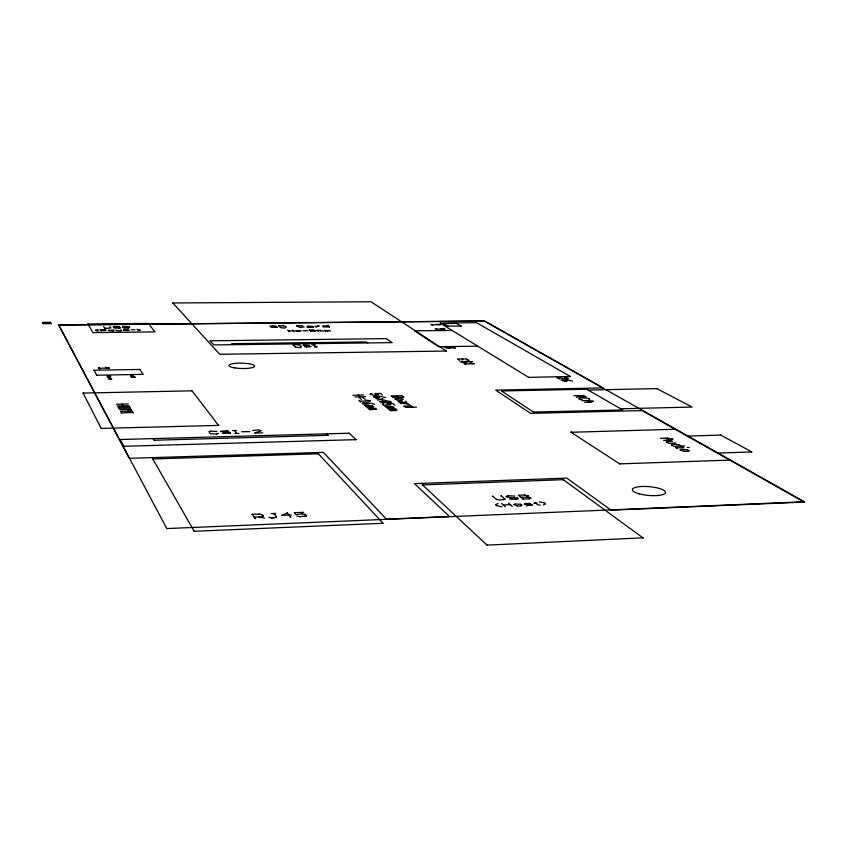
<?xml version="1.0" encoding="UTF-8"?>
<svg xmlns="http://www.w3.org/2000/svg" width="847" height="847" viewBox="0 0 847 847"><rect width="100%" height="100%" fill="white"/><g stroke="black" fill="none" stroke-linecap="round" stroke-linejoin="round"><path stroke-width="1.27" d="M101.513 428.423L101.132 428.328M529.619 497.485L529.777 497.538M529.131 498.862L529.269 498.745M523.277 499.116L522.874 498.999M516.85 497.983L517.422 497.983L509.947 497.581L505.987 496.406L507.914 495.707M516.331 499.37L516.522 499.412M507.3 497.083L507.014 496.945M500.948 495.929L501.509 495.908M496.787 499.486L496.617 499.381M487.449 545.182L486.919 545.002M492.403 496.268L492.965 496.247M304.306 516.596L304.507 516.469M304.941 514.394L305.079 514.447M348.911 433.219L349.313 433.293M287.038 512.975L287.631 512.996M318.038 453.801L318.451 453.876M273.782 517.792L274.11 517.708M273.041 513.536L273.645 513.504M260.971 516.871L261.3 516.786M261.829 514.701L261.967 514.764M255.508 518.586L254.883 518.586M167.166 528.602L166.721 528.433M229.791 432.648L229.908 432.701M226.774 430.731L220.665 431.345M216.578 433.992L216.821 433.971M210.808 431.165L216.927 431.483M720.437 435.062L721.072 435.125M153.963 440.228L152.894 438.587M191.708 390.806L192.057 390.88M124.17 446.316L123.8 446.2M619.993 463.923L619.538 463.775M543.933 502.79L539.295 501.922M526.643 504.537L532.202 504.865M119.004 408.275L130.438 407.936M525.468 503.531L530.614 503.383M520.746 505.881L517.57 506.008M520.545 504.272L522.048 505.32L520.937 505.86M528.57 496.247L528.03 496.215L528.592 496.215M656.584 388.604L656.965 388.667M514.013 504.59L515.114 503.944L520.661 504.314M622.661 409.959L533.451 412.066L501.646 391.028M503.436 499.794L503.605 499.762M497.295 505.797L501.964 506.76M139.533 369.43L140.104 369.44M495.611 504.696L498.078 503.52M570.931 432.161L571.545 432.182M83.059 392.987L83.673 392.997M96.823 375.189L96.516 375.094M99.755 368.974L99.226 368.974M98.368 367.492L98.94 367.492M586.399 389.239L586.95 389.26L501.826 390.954M533.726 412.108L533.345 411.991M566.061 381.182L566.177 381.097M559.581 378.969L556.85 377.518L565.574 378.853L568.168 378.482M567.384 378.863L566.876 378.821M566.558 377.709L566.707 377.751M562.768 380.885L562.62 380.801M565.341 379.657L567.479 380.801L564.716 381.182L560.989 380.091L565.341 379.657L572.561 381.034M556.574 377.497L557.104 377.518M528.93 377.402L528.57 377.307M689.087 450.646L687.849 451.271M666.398 441.806L672.73 441.16M405.268 402.558L399.964 402.674M543.361 505.013L545.701 503.849L544.123 502.716M410.89 405.893L404.188 406.126M395.443 410.583L396.798 410.033M403.733 406.062L405.575 407.396L416.565 407.132M532.329 504.844L526.199 505.775M392.267 407.947L393.876 407.396M524.378 504.166L525.288 503.478M396.301 399.699C404.008 401.489 407.312 397.635 394.967 398.789M394.935 405.226L392.627 403.468L387.09 403.617M401.467 401.266L403.288 402.621M402.06 397.359L403.733 396.936M465.501 361.351L468.571 361.023M403.733 396.968L401.944 395.697L391.24 395.951M326.72 433.823L328.255 435.411M462.451 362.156L461.986 362.082M383.67 405.025L390.848 404.866L387.333 403.648M371.875 407.015L373.622 406.571L365.65 406.306M386.179 400.97L390.043 401.34L391.303 402.209L382.6 402.759M393.188 397.211L402.198 397.338M466.411 358.906L457.613 359.128M382.632 401.107L379.572 401.616M450.456 347.058L454.405 347.376M373.495 396.587L378.154 396.004L385.66 397.539M378.175 397.667L374.363 397.359L373.368 396.534M376.957 395.2L378.302 394.681M380.208 393.4L375.073 393.58M365.142 399.329L362.812 397.571M371.897 393.59L370.224 394.077M361.584 399.403L359.223 397.656M370.192 394.035L373.654 395.253L377.222 395.126M449.471 348.382L445.099 347.503M446.401 351.071L370.954 301.754L172.756 302.982M252.681 430.53L258.187 429.874L260.823 430.752M447.65 326.148L461.424 326.074M236.662 430.498L232.48 430.562M456.501 323.385L460.98 326.063M447.947 326.222L443.14 323.533M584.642 402.261L591.534 402.156L593.302 401.203M588.834 399.657C593.938 397.741 577.368 397.794 579.655 398.196M385.861 338.62L209.897 340.812L213.931 344.941L392.161 342.622L386.243 338.684M579.401 396.915L585.933 396.692M580.163 399.445L578.363 398.556L579.782 398.143M576.384 397.391L578.501 396.481M154.26 440.249L327.725 435.316M316.132 346.899L313.454 344.92M306.667 347.026L310.754 346.571M304.062 345.068L309.335 345.322M304.444 345.089L303.067 345.407L305.502 346M295.656 347.175C307.302 349.006 298.62 342.813 293.094 345.174M323.565 326.847L329.494 327.058M323.935 325.968L328.128 325.862M684.683 451.409L680.194 449.958M687.055 449.63L680.903 449.344L680.056 449.979M313.591 327.238L312.321 326.349L307.419 326.074M687.192 447.47L689.384 447.523M318.038 326.031L315.687 326.646M308.753 327.249L313.454 327.186M317.678 325.989L319.383 326.031M678.786 444.643L672.497 444.273M304.274 326.995L300.018 327.355L296.683 325.957M308.043 326.667L312.628 326.603M396.036 409.165L388.985 409.842M530.434 498.057L530.995 498.121L530.466 498.142M385.808 407.195L392.944 406.592L384.866 406.348M404.887 402.558L406.369 402.113M517.644 498.555L518.216 498.618L517.644 498.618M283.226 325.799L278.769 325.809M280.77 327.577C286.318 329.208 288.562 326.222 283.067 325.767M368.593 408.995L376.65 409.186L369.43 409.832M660.279 438.354L667.743 438.153M272.279 326.783L277.456 327.313L271.262 327.355M383.691 403.617L382.198 404.104L383.437 405.004M270.447 326.508L272.109 326.751M371.134 406.126L372.5 405.755M377.847 400.303L382.929 398.461M374.469 404.326C373.294 403.288 358.207 401.425 363.172 404.135L368.805 404.04L367.016 402.674M378.387 397.645L379.721 397.307L378.037 396.047M470.381 362.336L471.663 362.008L468.306 360.991M260.992 430.805L254.693 432.944M462.441 361.087L461.414 361.447M230.204 433.177L222.433 433.368M218.378 433.41L216.8 434.035L210.395 433.696L208.923 431.695L210.554 431.144M455.125 347.969L445.353 347.524M449.768 347.365L450.71 347.079M450.625 348.085L449.566 348.403M192.057 323.766L191.951 323.745M275.667 516.945L276.249 517.019L275.699 517.062M282.136 515.4L281.86 515.23M262.877 516.024L263.449 516.098L262.856 516.119M104.943 330.552L105.801 330.288M128.702 326.582L122.349 326.328L123.694 328.138L128.236 328.064M115.774 329.917L116.399 330.658L120.263 330.881M112.651 330.923L108.903 330.764M113.657 330.182L114.027 330.701L112.799 330.976M108.31 330.245L113.54 330.171M118.231 327.323L113.636 327.058M119.946 327.556L120.528 327.863M118.898 328.223L113.89 327.958M114.419 326.423L119.512 326.688M101.354 331.092L100.232 329.621M105.483 329.779L100.295 329.631M98.877 331.071L96.029 330.648M104.753 328.054L106.531 328.287M95.436 330.129L97.977 329.642M128.056 410.382L131.243 409.408M565.563 379.71L565.235 379.7M326.868 330.552L329.483 330.489L330.415 331.241M318.43 330.404L320.844 330.351M310.658 331.166L315.751 331.156L315.158 330.648M323.755 325.989L322.516 326.222L323.215 326.836M133.646 376.079L130.523 375.74L132.323 375.846M308.901 327.228L306.91 326.974L308.403 326.677M110.057 377.116L108.649 376.756M109.168 377.635L110.565 377.995M108.935 379.287L111.815 379.096M296.789 325.926L300.929 325.629M107.336 376.544L108.363 376.269M374.046 408.752L375.422 408.328L367.651 408.063M396.248 399.731L395.104 398.895M254.968 433.05L262.739 432.859M270.267 326.519C268.584 325.862 274.756 325.449 275.931 326.137M137.955 330.701L140.39 330.161L136.992 329.229M131.2 329.769L134.98 329.758M128.13 330.775L123.514 330.086L124.901 329.832M120.486 330.891L121.64 330.626L120.983 329.885M129.019 326.571L123.037 327.207M119.004 328.149L120.21 327.842M113.212 326.783L114.61 326.434M130.999 409.313L119.575 409.673M367.789 342.961L366.232 341.923L231.707 343.67L232.745 344.665M436.12 329.102L444.855 329.049M295.434 347.101L293.337 345.174M323.215 331.315L320.674 330.33M324.401 330.309L328.011 331.262M325.576 331.293L324.306 330.351M316.969 330.383L318.419 331.368M294.333 331.632L292.681 330.171M300.431 330.605L295.381 330.605M302.866 330.775L307.874 330.711M312.448 330.468L315.02 330.69M289.473 331.685L287.62 330.203M300.844 325.555L302.866 325.851M509.841 497.496L510.074 497.517M512.191 499.423L512.477 499.455M671.438 444.876L672.349 444.326M259.426 514.171L259.118 514.161M254.132 517.072L261.289 516.882L263.142 516.077L262.136 514.69L259.288 514.087L251.93 514.33L252.544 514.351M127.198 329.843L124.774 329.875M129.009 330.309L123.853 330.372M127.886 327.238L129.729 327.471M105.822 330.266L105.642 329.822M372.214 407.111L366.582 407.121M564.61 381.129L564.885 381.15M569.893 380.388L569.84 380.282M352.966 395.221L363.554 394.988M288.499 330.912L293.454 330.923M280.696 327.588L278.631 325.851M100.962 330.552L104.848 330.51M312.225 330.425L310.118 330.732L309.197 330.012M59.036 325.026L484.262 321.024L804.65 501.932L803.951 501.9M87.665 323.967L148.257 323.448L155.012 331.897L92.979 332.617L87.94 323.999M44.489 322.326L48.364 322.336M45.156 323.681L49.031 323.639M534.912 502.599L537.549 504.696L540.164 505.161M194.132 531.175L194.598 531.281M302.443 513.875L302.21 513.854M514.32 497.496L514.087 497.485M520.503 497.083L529.904 497.475C532.636 499.836 523.806 498.597 522.98 499.084L518.343 495.347M273.348 513.526C281.659 519.105 267.98 517.813 272.025 517.866M299.838 516.659L300.082 516.681M563.435 479.773L562.969 479.688M684.312 451.335L688.06 451.218M223.629 432.256L227.674 432.214L230.448 433.156M241.554 431.769L249.801 431.61M226.562 430.784L229.008 431.218M391.494 407.111L393.749 407.449M388.032 408.879L395.803 409.143M385.798 402.367L382.421 401.076M411.197 405.978L412.828 407.28M579.274 396.936L577.146 395.665M120.539 411.377L132.259 411.113M398.238 396.999L396.692 395.814M586.78 389.302L622.683 409.927M117.468 405.957L129.072 405.755M123.323 405.935L122.254 404.104M118.802 408.318L118.008 406.909L129.602 406.645L130.406 407.989M460.048 361.764L472.658 361.616M109.316 368.106L105.557 367.386M306.466 346.952L304.571 346.688M271.008 513.61L275.677 513.43M303.586 512.308L294.311 512.679L295.942 514.754L302.368 513.78L305.248 514.383L306.36 515.77L299.912 516.755L297.032 516.151M533.843 503.192L537.326 502.991M526.76 504.579L524.261 504.081M291.273 514.944L281.924 515.325L287.334 512.964L290.553 517.136M296.016 331.082L301.034 331.039M569.999 376.576L570.539 376.587L476.607 322.707L440.302 323.067M431.801 324.803L440.186 324.676M106.447 328.35L110.904 327.969L109.898 326.487M127.315 329.843L128.966 330.256M118.273 327.26L120.158 327.535M729.966 460.112L619.676 463.86L570.994 432.224M676.446 447.862L683.783 447.629L682.671 447.131M718.108 453.05L751.84 451.949L720.755 435.093L688.05 436.067M172.83 302.982L219.775 354.29L446.168 351.039M676.075 443.034L668.707 443.309L666.25 441.763M675.673 429.249L571.365 432.266M234.831 433.548L238.907 433.378M620.48 408.783L692.063 407.058L656.849 388.604L588.072 390.065M218.251 425.416L218.865 425.406L101.174 428.402L83.08 393.019M400.779 403.5L407.894 403.341M364.443 405.459L372.204 405.734M582.016 400.652L588.729 400.493L593.461 401.298M133.201 412.489L121.396 412.881M387.058 408.053L392.595 407.883M395.771 410.52L390.276 410.753M354.925 396.936L365.555 396.703M573.821 395.74L583.795 395.517L585.849 396.735M83.398 393.072L192.004 390.816L218.547 425.385M99.078 368.223L109.39 368.117M107.04 376.036L110.777 376.343L108.215 376.015M130.883 376.364L134.715 376.809M311.908 344.973L315.275 344.877M317.519 346.847L314.428 346.931M477.549 346.179L438.577 346.719L414.649 330.849M443.383 323.575L456.808 323.448M309.367 330.034L314.11 329.917M317.138 330.425L318.44 330.372M452.107 330.446L414.532 330.817M642.757 537.707L643.318 537.877L642.555 537.845M252.215 514.457L255.191 518.576M382.95 523.16L382.78 523.351M507.649 495.76L514.775 496.067M804.099 501.784L166.785 528.56L58.792 325.047M294.301 512.774L294.618 512.668M422.155 484.918L563.308 479.677L642.915 537.834L487.057 545.129L422.399 484.802M152.449 458.979L318.366 453.791L383.056 523.277L194.196 531.291L152.746 458.873M670.75 440.048L673.037 439.021M663.677 440.387L670.612 440.101M355.825 439.561L355.634 439.678M120.295 439.604L120.581 439.508M684.704 445.924L673.852 446.337L671.364 444.77M751.681 451.864L751.596 451.98M384.962 400.197L375.846 398.619M386.094 400.949L384.94 401.446M359.806 401.203L370.467 400.906L365.915 400.133M360.716 402.05L358.768 400.292M116.452 404.284L128.268 403.977M127.823 410.403L132.132 411.219M133.35 413.061L132.831 412.087M121.587 413.336L121.1 412.351M375.189 393.59L378.26 394.755M391.452 395.983L392.817 397.201M464.929 363.924L474.352 363.734L469.958 363.088M93.816 370.266L139.819 369.44L143.09 374.289M570.158 376.513L528.676 377.36L440.08 323.109M562.313 379.784L562.493 379.731M455.135 348.022L454.098 347.397M466.591 358.874L468.73 360.261M461.382 361.436L462.303 362.082M329.621 327.016L327.44 325.333M43.261 323.448L42.943 322.696M444.611 329.007L440.8 328.562M129.464 327.514L128.479 328.054M465.818 364.602L463.807 363.183M582.281 399.837L580.036 399.371M589.819 402.251L587.056 400.536M401.7 401.351L397.984 401.33L399.731 402.643M681.147 446.168L678.563 444.59M677.293 448.434L675.578 447.354M526.95 496.84L528.306 496.204L524.6 495.019L518.523 495.251M517.432 506.125L514.013 504.537M505.257 506.612L501.519 503.383M463.002 359.71L462.102 359.001M466.972 362.018L462.187 362.124M406.189 402.103L405.237 401.213M672.687 439.064L667.489 438.143M668.971 440.218L665.689 438.195M396.809 410.128L394.416 409.715M436.48 324.2L440.133 324.719M527.385 495.633L527.226 495.58M517.009 498.036L517.919 498.608L516.575 499.338L509.365 498.947M564.642 377.37L568.062 378.429M404.337 403.416L409.503 404.622M565.68 378.8L565.288 378.842M305.238 346.052L310.86 346.603M687.393 449.619L689.066 450.71M379.594 401.573L382.791 402.77M268.87 517.295L271.739 517.898M258.928 516.977L264.656 518.184M524.473 495.082L524.886 495.029M221.173 431.367L223.82 432.266M510.593 504.674L503.224 504.992M495.686 504.759L496.861 505.786M457.782 359.064L459.561 360.409M466.57 362.071L465.765 361.383M94.07 370.203L96.664 375.221L142.847 374.353M290.277 517.168L290.86 517.115M430.932 324.253L432.679 325.354M435.294 328.583L437.084 329.705M314.915 326.031L316.365 327.186M319.806 330.605L320.695 331.325M380.43 393.421L382.431 395.062M501.233 495.918L505.373 499.148L499.412 500.016L496.49 499.455L492.689 496.257M508.475 503.107L512.287 506.273M358.323 395.157L360.25 396.82M234.46 430.509L236.832 433.495M103.62 326.54L104.594 328.033M110.046 377.106L107.696 377.159M109.178 377.646L107.918 377.529M109.528 378.249L110.936 378.62L108.575 378.662M98.654 367.503L99.491 368.953M50.248 322.633L50.608 323.342M48.808 323.003L44.743 323.046L48.808 323.003M306.667 515.781L306.085 515.802L306.667 515.781M135.118 377.423L131.359 377.106L135.118 377.423M45.749 322.654C40.9 324.179 55.404 322.929 45.749 322.654M50.449 322.241L43.081 323.808L42.35 322.315L51.212 323.734L50.449 322.241M58.644 325.004L129.242 458.322L323.363 452.393L386.412 519.179L449.545 516.543L414.458 483.616L566.812 478.11L611.058 510.159L804.142 502.08L642.068 410.562L530.593 413.357L495.728 390.139L603.064 387.884L484.643 321.002L58.57 324.983M355.92 439.646L123.842 446.284L120.242 439.519L349.229 433.209L355.92 439.646M234.778 367.884A12.821 2.668 1.5 0 0 254.598 366.306A12.821 2.668 1.5 0 0 236.017 363.289A12.821 2.668 1.5 0 0 234.778 367.884M639.443 493.886A16.665 4.383 5 0 0 665.52 492.795A16.665 4.383 5 0 0 641.973 486.496A16.665 4.383 5 0 0 639.443 493.886"/></g></svg>
